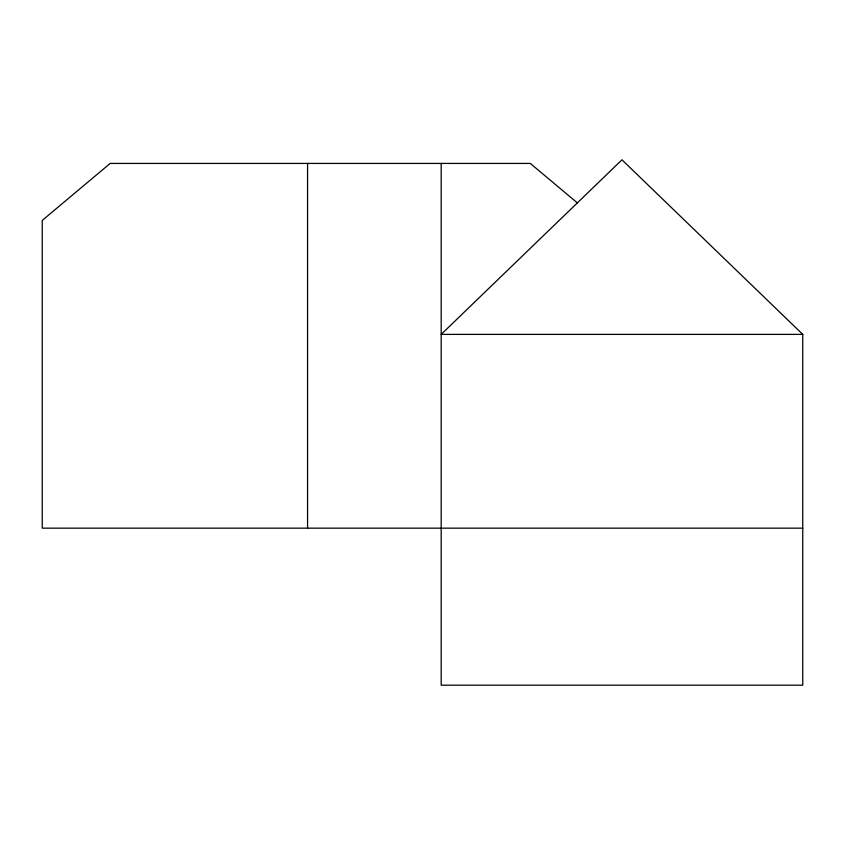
<?xml version="1.0" encoding="UTF-8"?>
<svg xmlns="http://www.w3.org/2000/svg" width="845" height="845" viewBox="0 0 845 845"><rect width="100%" height="100%" fill="white"/><g stroke="black" fill="none" stroke-linecap="round" stroke-linejoin="round"><path stroke-width="1.27" d="M802.75 334.388L441.185 334.388L621.962 159.811L802.75 334.388L802.75 685.189L441.185 685.189L441.185 163.423M802.75 528.157L42.25 528.157L42.25 220.408L110.167 163.423L530.301 163.423L577.346 202.895M307.569 163.423L307.569 528.157"/></g></svg>
